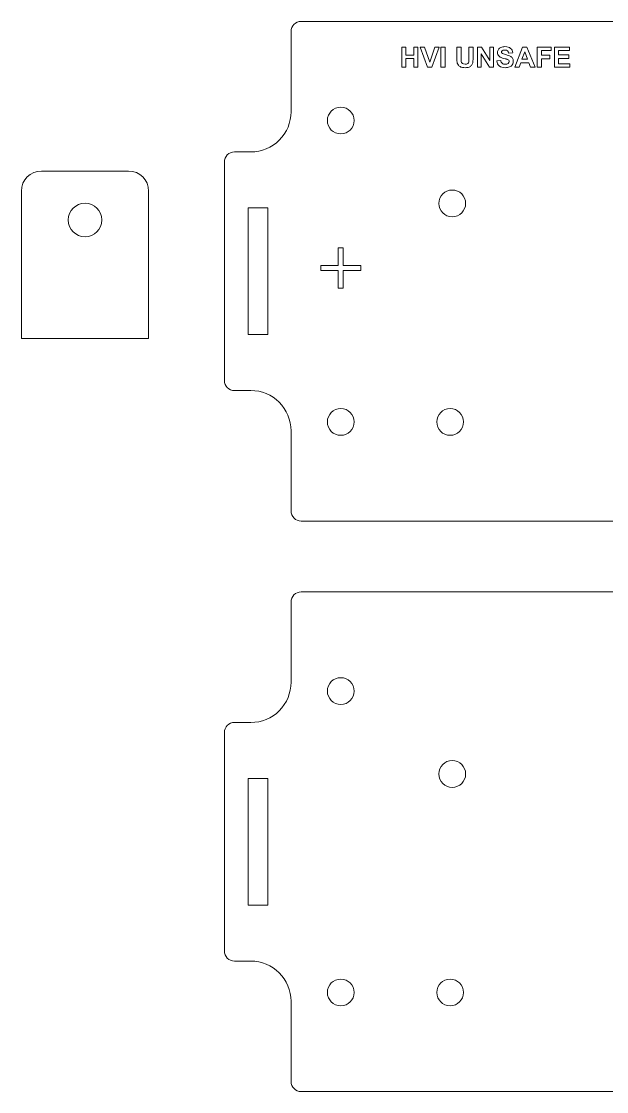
# Model space of a CAD drawing. Header units: millimetres. Extents: x -90 to 86, y -125 to 121.
# Drawn here: x -89.8 to -2.4, y -39.1 to 120.7 of the extents above; entities that cross this region are included whole.
import ezdxf

# ---------------------------------------------------------------- set-up
doc = ezdxf.new("R2010")
doc.units = ezdxf.units.MM
doc.header["$MEASUREMENT"] = 0
doc.layers.add('LED', color=7, linetype='Continuous')

msp = doc.modelspace()

# ---------------------------------------------------------------- linework, layer by layer
at = {"color": 240, "lineweight": 9}
for points, knots in [([(-33.0219, 113.8146), (-33.0219, 113.8146), (-33.0219, 116.8456), (-33.0219, 116.8456), (-33.0219, 116.8456), (-33.0219, 116.8456), (-32.408, 116.8456), (-32.408, 116.8456), (-32.408, 116.8456), (-32.408, 116.8456), (-32.408, 115.6519), (-32.408, 115.6519), (-32.408, 115.6519), (-32.408, 115.6519), (-31.2142, 115.6519), (-31.2142, 115.6519), (-31.2142, 115.6519), (-31.2142, 115.6519), (-31.2142, 116.8456), (-31.2142, 116.8456), (-31.2142, 116.8456), (-31.2142, 116.8456), (-30.6004, 116.8456), (-30.6004, 116.8456), (-30.6004, 116.8456), (-30.6004, 116.8456), (-30.6004, 113.8146), (-30.6004, 113.8146), (-30.6004, 113.8146), (-30.6004, 113.8146), (-31.2142, 113.8146), (-31.2142, 113.8146), (-31.2142, 113.8146), (-31.2142, 113.8146), (-31.2142, 115.1396), (-31.2142, 115.1396), (-31.2142, 115.1396), (-31.2142, 115.1396), (-32.408, 115.1396), (-32.408, 115.1396), (-32.408, 115.1396), (-32.408, 115.1396), (-32.408, 113.8146), (-32.408, 113.8146), (-32.408, 113.8146), (-32.408, 113.8146), (-33.0219, 113.8146), (-33.0219, 113.8146)], [0, 0, 0, 0, 0.07692308, 0.07692308, 0.07692308, 0.07692308, 0.15384615, 0.15384615, 0.15384615, 0.15384615, 0.23076923, 0.23076923, 0.23076923, 0.23076923, 0.30769231, 0.30769231, 0.30769231, 0.30769231, 0.38461538, 0.38461538, 0.38461538, 0.38461538, 0.46153846, 0.46153846, 0.46153846, 0.46153846, 0.53846154, 0.53846154, 0.53846154, 0.53846154, 0.61538462, 0.61538462, 0.61538462, 0.61538462, 0.69230769, 0.69230769, 0.69230769, 0.69230769, 0.76923077, 0.76923077, 0.76923077, 0.76923077, 0.84615385, 0.84615385, 0.84615385, 0.84615385, 1, 1, 1, 1]), ([(-29.1894, 113.8146), (-29.1894, 113.8146), (-30.2738, 116.8456), (-30.2738, 116.8456), (-30.2738, 116.8456), (-30.2738, 116.8456), (-29.6106, 116.8456), (-29.6106, 116.8456), (-29.6106, 116.8456), (-29.6106, 116.8456), (-28.8408, 114.602), (-28.8408, 114.602), (-28.8408, 114.602), (-28.8408, 114.602), (-28.1021, 116.8456), (-28.1021, 116.8456), (-28.1021, 116.8456), (-28.1021, 116.8456), (-27.4502, 116.8456), (-27.4502, 116.8456), (-27.4502, 116.8456), (-27.4502, 116.8456), (-28.5283, 113.8146), (-28.5283, 113.8146), (-28.5283, 113.8146), (-28.5283, 113.8146), (-29.1894, 113.8146), (-29.1894, 113.8146)], [0, 0, 0, 0, 0.125, 0.125, 0.125, 0.125, 0.25, 0.25, 0.25, 0.25, 0.375, 0.375, 0.375, 0.375, 0.5, 0.5, 0.5, 0.5, 0.625, 0.625, 0.625, 0.625, 0.75, 0.75, 0.75, 0.75, 1, 1, 1, 1]), ([(-27.1623, 113.8146), (-27.1623, 113.8146), (-27.1623, 116.8456), (-27.1623, 116.8456), (-27.1623, 116.8456), (-27.1623, 116.8456), (-26.5485, 116.8456), (-26.5485, 116.8456), (-26.5485, 116.8456), (-26.5485, 116.8456), (-26.5485, 113.8146), (-26.5485, 113.8146), (-26.5485, 113.8146), (-26.5485, 113.8146), (-27.1623, 113.8146), (-27.1623, 113.8146)], [0, 0, 0, 0, 0.2, 0.2, 0.2, 0.2, 0.4, 0.4, 0.4, 0.4, 0.6, 0.6, 0.6, 0.6, 1, 1, 1, 1]), ([(-24.7888, 116.8456), (-24.7888, 116.8456), (-24.1749, 116.8456), (-24.1749, 116.8456), (-24.1749, 116.8456), (-24.1749, 116.8456), (-24.1749, 115.2031), (-24.1749, 115.2031), (-24.1749, 115.2031), (-24.1749, 114.9421), (-24.1672, 114.7734), (-24.1524, 114.6965), (-24.1524, 114.6965), (-24.1263, 114.5724), (-24.0649, 114.4722), (-23.9675, 114.3974), (-23.9675, 114.3974), (-23.8694, 114.3219), (-23.7361, 114.2845), (-23.5668, 114.2845), (-23.5668, 114.2845), (-23.3953, 114.2845), (-23.2655, 114.3198), (-23.178, 114.391), (-23.178, 114.391), (-23.0905, 114.4623), (-23.0383, 114.5491), (-23.0207, 114.6528), (-23.0207, 114.6528), (-23.003, 114.7565), (-22.9938, 114.928), (-22.9938, 115.1678), (-22.9938, 115.1678), (-22.9938, 115.1678), (-22.9938, 116.8456), (-22.9938, 116.8456), (-22.9938, 116.8456), (-22.9938, 116.8456), (-22.38, 116.8456), (-22.38, 116.8456), (-22.38, 116.8456), (-22.38, 116.8456), (-22.38, 115.2518), (-22.38, 115.2518), (-22.38, 115.2518), (-22.38, 114.8877), (-22.3962, 114.6302), (-22.4294, 114.4799), (-22.4294, 114.4799), (-22.4626, 114.3297), (-22.5232, 114.2027), (-22.6121, 114.0989), (-22.6121, 114.0989), (-22.7003, 113.9952), (-22.8189, 113.9134), (-22.967, 113.852), (-22.967, 113.852), (-23.1159, 113.7906), (-23.3092, 113.7596), (-23.5484, 113.7596), (-23.5484, 113.7596), (-23.837, 113.7596), (-24.0557, 113.7927), (-24.2046, 113.8598), (-24.2046, 113.8598), (-24.3534, 113.9268), (-24.4713, 114.0136), (-24.5581, 114.1208), (-24.5581, 114.1208), (-24.6448, 114.2281), (-24.7013, 114.3395), (-24.7288, 114.4574), (-24.7288, 114.4574), (-24.769, 114.6309), (-24.7888, 114.8877), (-24.7888, 115.2271), (-24.7888, 115.2271), (-24.7888, 115.2271), (-24.7888, 116.8456), (-24.7888, 116.8456)], [0, 0, 0, 0, 0.04761905, 0.04761905, 0.04761905, 0.04761905, 0.0952381, 0.0952381, 0.0952381, 0.0952381, 0.14285714, 0.14285714, 0.14285714, 0.14285714, 0.19047619, 0.19047619, 0.19047619, 0.19047619, 0.23809524, 0.23809524, 0.23809524, 0.23809524, 0.28571429, 0.28571429, 0.28571429, 0.28571429, 0.33333333, 0.33333333, 0.33333333, 0.33333333, 0.38095238, 0.38095238, 0.38095238, 0.38095238, 0.42857143, 0.42857143, 0.42857143, 0.42857143, 0.47619048, 0.47619048, 0.47619048, 0.47619048, 0.52380952, 0.52380952, 0.52380952, 0.52380952, 0.57142857, 0.57142857, 0.57142857, 0.57142857, 0.61904762, 0.61904762, 0.61904762, 0.61904762, 0.66666667, 0.66666667, 0.66666667, 0.66666667, 0.71428571, 0.71428571, 0.71428571, 0.71428571, 0.76190476, 0.76190476, 0.76190476, 0.76190476, 0.80952381, 0.80952381, 0.80952381, 0.80952381, 0.85714286, 0.85714286, 0.85714286, 0.85714286, 0.9047619, 0.9047619, 0.9047619, 0.9047619, 1, 1, 1, 1]), ([(-21.7317, 113.8146), (-21.7317, 113.8146), (-21.7317, 116.8456), (-21.7317, 116.8456), (-21.7317, 116.8456), (-21.7317, 116.8456), (-21.1376, 116.8456), (-21.1376, 116.8456), (-21.1376, 116.8456), (-21.1376, 116.8456), (-19.8902, 114.8144), (-19.8902, 114.8144), (-19.8902, 114.8144), (-19.8902, 114.8144), (-19.8902, 116.8456), (-19.8902, 116.8456), (-19.8902, 116.8456), (-19.8902, 116.8456), (-19.3229, 116.8456), (-19.3229, 116.8456), (-19.3229, 116.8456), (-19.3229, 116.8456), (-19.3229, 113.8146), (-19.3229, 113.8146), (-19.3229, 113.8146), (-19.3229, 113.8146), (-19.936, 113.8146), (-19.936, 113.8146), (-19.936, 113.8146), (-19.936, 113.8146), (-21.1644, 115.8071), (-21.1644, 115.8071), (-21.1644, 115.8071), (-21.1644, 115.8071), (-21.1644, 113.8146), (-21.1644, 113.8146), (-21.1644, 113.8146), (-21.1644, 113.8146), (-21.7317, 113.8146), (-21.7317, 113.8146)], [0, 0, 0, 0, 0.09090909, 0.09090909, 0.09090909, 0.09090909, 0.18181818, 0.18181818, 0.18181818, 0.18181818, 0.27272727, 0.27272727, 0.27272727, 0.27272727, 0.36363636, 0.36363636, 0.36363636, 0.36363636, 0.45454545, 0.45454545, 0.45454545, 0.45454545, 0.54545455, 0.54545455, 0.54545455, 0.54545455, 0.63636364, 0.63636364, 0.63636364, 0.63636364, 0.72727273, 0.72727273, 0.72727273, 0.72727273, 0.81818182, 0.81818182, 0.81818182, 0.81818182, 1, 1, 1, 1]), ([(-18.8354, 114.7967), (-18.8354, 114.7967), (-18.2385, 114.856), (-18.2385, 114.856), (-18.2385, 114.856), (-18.2026, 114.6563), (-18.1306, 114.5103), (-18.0212, 114.4164), (-18.0212, 114.4164), (-17.9119, 114.3226), (-17.7644, 114.276), (-17.5788, 114.276), (-17.5788, 114.276), (-17.3827, 114.276), (-17.2345, 114.3177), (-17.1351, 114.4009), (-17.1351, 114.4009), (-17.0356, 114.4842), (-16.9855, 114.5815), (-16.9855, 114.693), (-16.9855, 114.693), (-16.9855, 114.765), (-17.0066, 114.8257), (-17.0483, 114.8765), (-17.0483, 114.8765), (-17.0899, 114.9265), (-17.1633, 114.9703), (-17.2677, 115.007), (-17.2677, 115.007), (-17.339, 115.0324), (-17.5012, 115.0761), (-17.7552, 115.1396), (-17.7552, 115.1396), (-18.0819, 115.2215), (-18.3112, 115.3217), (-18.4431, 115.4409), (-18.4431, 115.4409), (-18.6287, 115.6081), (-18.7211, 115.812), (-18.7211, 116.0526), (-18.7211, 116.0526), (-18.7211, 116.2071), (-18.6774, 116.3525), (-18.5906, 116.4872), (-18.5906, 116.4872), (-18.5031, 116.622), (-18.3775, 116.7243), (-18.2131, 116.7948), (-18.2131, 116.7948), (-18.0487, 116.8654), (-17.8512, 116.9007), (-17.6184, 116.9007), (-17.6184, 116.9007), (-17.2395, 116.9007), (-16.9537, 116.8167), (-16.7625, 116.6481), (-16.7625, 116.6481), (-16.5706, 116.4795), (-16.4704, 116.2551), (-16.4606, 115.9736), (-16.4606, 115.9736), (-16.4606, 115.9736), (-17.0744, 115.9524), (-17.0744, 115.9524), (-17.0744, 115.9524), (-17.1005, 116.109), (-17.1562, 116.2212), (-17.2416, 116.2897), (-17.2416, 116.2897), (-17.327, 116.3581), (-17.4554, 116.3927), (-17.6261, 116.3927), (-17.6261, 116.3927), (-17.8025, 116.3927), (-17.9408, 116.356), (-18.0403, 116.2826), (-18.0403, 116.2826), (-18.1045, 116.2353), (-18.1369, 116.1725), (-18.1369, 116.0935), (-18.1369, 116.0935), (-18.1369, 116.0216), (-18.1066, 115.9602), (-18.0459, 115.9094), (-18.0459, 115.9094), (-17.969, 115.8438), (-17.782, 115.776), (-17.485, 115.7055), (-17.485, 115.7055), (-17.188, 115.6356), (-16.9685, 115.5622), (-16.8267, 115.4875), (-16.8267, 115.4875), (-16.6842, 115.412), (-16.5727, 115.3097), (-16.4923, 115.1791), (-16.4923, 115.1791), (-16.4119, 115.0486), (-16.3717, 114.8877), (-16.3717, 114.6965), (-16.3717, 114.6965), (-16.3717, 114.523), (-16.4196, 114.36), (-16.5163, 114.2083), (-16.5163, 114.2083), (-16.613, 114.0566), (-16.7491, 113.9437), (-16.9255, 113.8703), (-16.9255, 113.8703), (-17.1019, 113.7963), (-17.322, 113.7596), (-17.5852, 113.7596), (-17.5852, 113.7596), (-17.9683, 113.7596), (-18.2625, 113.8478), (-18.4678, 114.0249), (-18.4678, 114.0249), (-18.6732, 114.2012), (-18.7952, 114.4588), (-18.8354, 114.7967)], [0, 0, 0, 0, 0.03225806, 0.03225806, 0.03225806, 0.03225806, 0.06451613, 0.06451613, 0.06451613, 0.06451613, 0.09677419, 0.09677419, 0.09677419, 0.09677419, 0.12903226, 0.12903226, 0.12903226, 0.12903226, 0.16129032, 0.16129032, 0.16129032, 0.16129032, 0.19354839, 0.19354839, 0.19354839, 0.19354839, 0.22580645, 0.22580645, 0.22580645, 0.22580645, 0.25806452, 0.25806452, 0.25806452, 0.25806452, 0.29032258, 0.29032258, 0.29032258, 0.29032258, 0.32258065, 0.32258065, 0.32258065, 0.32258065, 0.35483871, 0.35483871, 0.35483871, 0.35483871, 0.38709677, 0.38709677, 0.38709677, 0.38709677, 0.41935484, 0.41935484, 0.41935484, 0.41935484, 0.4516129, 0.4516129, 0.4516129, 0.4516129, 0.48387097, 0.48387097, 0.48387097, 0.48387097, 0.51612903, 0.51612903, 0.51612903, 0.51612903, 0.5483871, 0.5483871, 0.5483871, 0.5483871, 0.58064516, 0.58064516, 0.58064516, 0.58064516, 0.61290323, 0.61290323, 0.61290323, 0.61290323, 0.64516129, 0.64516129, 0.64516129, 0.64516129, 0.67741935, 0.67741935, 0.67741935, 0.67741935, 0.70967742, 0.70967742, 0.70967742, 0.70967742, 0.74193548, 0.74193548, 0.74193548, 0.74193548, 0.77419355, 0.77419355, 0.77419355, 0.77419355, 0.80645161, 0.80645161, 0.80645161, 0.80645161, 0.83870968, 0.83870968, 0.83870968, 0.83870968, 0.87096774, 0.87096774, 0.87096774, 0.87096774, 0.90322581, 0.90322581, 0.90322581, 0.90322581, 0.93548387, 0.93548387, 0.93548387, 0.93548387, 1, 1, 1, 1]), ([(-13.1205, 113.8146), (-13.1205, 113.8146), (-13.7816, 113.8146), (-13.7816, 113.8146), (-13.7816, 113.8146), (-13.7816, 113.8146), (-14.0433, 114.5046), (-14.0433, 114.5046), (-14.0433, 114.5046), (-14.0433, 114.5046), (-15.259, 114.5046), (-15.259, 114.5046), (-15.259, 114.5046), (-15.259, 114.5046), (-15.5109, 113.8146), (-15.5109, 113.8146), (-15.5109, 113.8146), (-15.5109, 113.8146), (-16.16, 113.8146), (-16.16, 113.8146), (-16.16, 113.8146), (-16.16, 113.8146), (-14.9831, 116.8456), (-14.9831, 116.8456), (-14.9831, 116.8456), (-14.9831, 116.8456), (-14.3347, 116.8456), (-14.3347, 116.8456), (-14.3347, 116.8456), (-14.3347, 116.8456), (-13.1205, 113.8146), (-13.1205, 113.8146)], [0, 0, 0, 0, 0.11111111, 0.11111111, 0.11111111, 0.11111111, 0.22222222, 0.22222222, 0.22222222, 0.22222222, 0.33333333, 0.33333333, 0.33333333, 0.33333333, 0.44444444, 0.44444444, 0.44444444, 0.44444444, 0.55555556, 0.55555556, 0.55555556, 0.55555556, 0.66666667, 0.66666667, 0.66666667, 0.66666667, 0.77777778, 0.77777778, 0.77777778, 0.77777778, 1, 1, 1, 1]), ([(-12.7939, 113.8146), (-12.7939, 113.8146), (-12.7939, 116.8456), (-12.7939, 116.8456), (-12.7939, 116.8456), (-12.7939, 116.8456), (-10.7111, 116.8456), (-10.7111, 116.8456), (-10.7111, 116.8456), (-10.7111, 116.8456), (-10.7111, 116.3334), (-10.7111, 116.3334), (-10.7111, 116.3334), (-10.7111, 116.3334), (-12.18, 116.3334), (-12.18, 116.3334), (-12.18, 116.3334), (-12.18, 116.3334), (-12.18, 115.6138), (-12.18, 115.6138), (-12.18, 115.6138), (-12.18, 115.6138), (-10.9101, 115.6138), (-10.9101, 115.6138), (-10.9101, 115.6138), (-10.9101, 115.6138), (-10.9101, 115.1015), (-10.9101, 115.1015), (-10.9101, 115.1015), (-10.9101, 115.1015), (-12.18, 115.1015), (-12.18, 115.1015), (-12.18, 115.1015), (-12.18, 115.1015), (-12.18, 113.8146), (-12.18, 113.8146), (-12.18, 113.8146), (-12.18, 113.8146), (-12.7939, 113.8146), (-12.7939, 113.8146)], [0, 0, 0, 0, 0.09090909, 0.09090909, 0.09090909, 0.09090909, 0.18181818, 0.18181818, 0.18181818, 0.18181818, 0.27272727, 0.27272727, 0.27272727, 0.27272727, 0.36363636, 0.36363636, 0.36363636, 0.36363636, 0.45454545, 0.45454545, 0.45454545, 0.45454545, 0.54545455, 0.54545455, 0.54545455, 0.54545455, 0.63636364, 0.63636364, 0.63636364, 0.63636364, 0.72727273, 0.72727273, 0.72727273, 0.72727273, 0.81818182, 0.81818182, 0.81818182, 0.81818182, 1, 1, 1, 1]), ([(-10.2081, 113.8146), (-10.2081, 113.8146), (-10.2081, 116.8456), (-10.2081, 116.8456), (-10.2081, 116.8456), (-10.2081, 116.8456), (-7.9644, 116.8456), (-7.9644, 116.8456), (-7.9644, 116.8456), (-7.9644, 116.8456), (-7.9644, 116.3334), (-7.9644, 116.3334), (-7.9644, 116.3334), (-7.9644, 116.3334), (-9.5942, 116.3334), (-9.5942, 116.3334), (-9.5942, 116.3334), (-9.5942, 116.3334), (-9.5942, 115.6603), (-9.5942, 115.6603), (-9.5942, 115.6603), (-9.5942, 115.6603), (-8.0787, 115.6603), (-8.0787, 115.6603), (-8.0787, 115.6603), (-8.0787, 115.6603), (-8.0787, 115.1481), (-8.0787, 115.1481), (-8.0787, 115.1481), (-8.0787, 115.1481), (-9.5942, 115.1481), (-9.5942, 115.1481), (-9.5942, 115.1481), (-9.5942, 115.1481), (-9.5942, 114.3268), (-9.5942, 114.3268), (-9.5942, 114.3268), (-9.5942, 114.3268), (-7.9052, 114.3268), (-7.9052, 114.3268), (-7.9052, 114.3268), (-7.9052, 114.3268), (-7.9052, 113.8146), (-7.9052, 113.8146), (-7.9052, 113.8146), (-7.9052, 113.8146), (-10.2081, 113.8146), (-10.2081, 113.8146)], [0, 0, 0, 0, 0.07692308, 0.07692308, 0.07692308, 0.07692308, 0.15384615, 0.15384615, 0.15384615, 0.15384615, 0.23076923, 0.23076923, 0.23076923, 0.23076923, 0.30769231, 0.30769231, 0.30769231, 0.30769231, 0.38461538, 0.38461538, 0.38461538, 0.38461538, 0.46153846, 0.46153846, 0.46153846, 0.46153846, 0.53846154, 0.53846154, 0.53846154, 0.53846154, 0.61538462, 0.61538462, 0.61538462, 0.61538462, 0.69230769, 0.69230769, 0.69230769, 0.69230769, 0.76923077, 0.76923077, 0.76923077, 0.76923077, 0.84615385, 0.84615385, 0.84615385, 0.84615385, 1, 1, 1, 1]), ([(-14.2423, 115.0169), (-14.2423, 115.0169), (-14.6635, 116.1387), (-14.6635, 116.1387), (-14.6635, 116.1387), (-14.6635, 116.1387), (-15.0727, 115.0169), (-15.0727, 115.0169), (-15.0727, 115.0169), (-15.0727, 115.0169), (-14.2423, 115.0169), (-14.2423, 115.0169)], [0, 0, 0, 0, 0.25, 0.25, 0.25, 0.25, 0.5, 0.5, 0.5, 0.5, 1, 1, 1, 1]), ([(-42.4987, 86.8608), (-42.4987, 86.8608), (-41.7487, 86.8608), (-41.7487, 86.8608), (-41.7487, 86.8608), (-41.7487, 86.8608), (-41.7487, 84.2359), (-41.7487, 84.2359), (-41.7487, 84.2359), (-41.7487, 84.2359), (-39.1236, 84.2359), (-39.1236, 84.2359), (-39.1236, 84.2359), (-39.1236, 84.2359), (-39.1236, 83.4859), (-39.1236, 83.4859), (-39.1236, 83.4859), (-39.1236, 83.4859), (-41.7487, 83.4859), (-41.7487, 83.4859), (-41.7487, 83.4859), (-41.7487, 83.4859), (-41.7487, 80.8608), (-41.7487, 80.8608), (-41.7487, 80.8608), (-41.7487, 80.8608), (-42.4987, 80.8608), (-42.4987, 80.8608), (-42.4987, 80.8608), (-42.4987, 80.8608), (-42.4987, 83.4859), (-42.4987, 83.4859), (-42.4987, 83.4859), (-42.4987, 83.4859), (-45.1236, 83.4859), (-45.1236, 83.4859), (-45.1236, 83.4859), (-45.1236, 83.4859), (-45.1236, 84.2359), (-45.1236, 84.2359), (-45.1236, 84.2359), (-45.1236, 84.2359), (-42.4987, 84.2359), (-42.4987, 84.2359), (-42.4987, 84.2359), (-42.4987, 84.2359), (-42.4987, 86.8608), (-42.4987, 86.8608)], [0, 0, 0, 0, 0.07692308, 0.07692308, 0.07692308, 0.07692308, 0.15384615, 0.15384615, 0.15384615, 0.15384615, 0.23076923, 0.23076923, 0.23076923, 0.23076923, 0.30769231, 0.30769231, 0.30769231, 0.30769231, 0.38461538, 0.38461538, 0.38461538, 0.38461538, 0.46153846, 0.46153846, 0.46153846, 0.46153846, 0.53846154, 0.53846154, 0.53846154, 0.53846154, 0.61538462, 0.61538462, 0.61538462, 0.61538462, 0.69230769, 0.69230769, 0.69230769, 0.69230769, 0.76923077, 0.76923077, 0.76923077, 0.76923077, 0.84615385, 0.84615385, 0.84615385, 0.84615385, 1, 1, 1, 1])]:
    msp.add_open_spline(points, degree=3, knots=knots, dxfattribs=at)
at = {"layer": 'LED', "color": 250, "lineweight": 9}
for centre, major_axis in [((-42.1237, 105.8708), (0, 2)), ((-25.487, 93.4924), (0, 2)), ((-80.3111, 91.0202), (0, 2.5)), ((-42.1237, 60.8708), (0, 2)), ((-25.7968, 60.8708), (0, 2)), ((-42.1237, 20.6875), (0, 2)), ((-25.487, 8.3091), (0, 2)), ((-42.1237, -24.3125), (0, 2)), ((-25.7968, -24.3125), (0, 2))]:
    msp.add_ellipse(centre, major_axis=major_axis, ratio=1, dxfattribs=at)
for points, knots in [([(-49.5489, 119.1708), (-49.5489, 119.1708), (-49.5489, 107.1833), (-49.5489, 107.1833), (-49.5489, 107.1833), (-49.5479, 105.593), (-50.1787, 104.0675), (-51.3025, 102.9423), (-51.3025, 102.9423), (-52.4263, 101.817), (-53.9586, 101.1843), (-55.5489, 101.1833), (-55.5489, 101.1833), (-55.5489, 101.1833), (-58.0114, 101.1833), (-58.0114, 101.1833), (-58.0114, 101.1833), (-58.4095, 101.1831), (-58.7912, 101.0247), (-59.0725, 100.743), (-59.0725, 100.743), (-59.3538, 100.4614), (-59.5117, 100.0814), (-59.5114, 99.6833), (-59.5114, 99.6833), (-59.5114, 99.6833), (-59.5114, 67.0583), (-59.5114, 67.0583), (-59.5114, 67.0583), (-59.5112, 66.6603), (-59.3528, 66.2786), (-59.0711, 65.9973), (-59.0711, 65.9973), (-58.7895, 65.716), (-58.4095, 65.5581), (-58.0114, 65.5583), (-58.0114, 65.5583), (-58.0114, 65.5583), (-55.5489, 65.5583), (-55.5489, 65.5583), (-55.5489, 65.5583), (-53.9586, 65.5593), (-52.4331, 64.9286), (-51.3079, 63.8048), (-51.3079, 63.8048), (-50.1826, 62.681), (-49.5499, 61.1486), (-49.5489, 59.5583), (-49.5489, 59.5583), (-49.5489, 59.5583), (-49.5489, 47.5708), (-49.5489, 47.5708), (-49.5489, 47.5708), (-49.5487, 47.1728), (-49.3903, 46.7911), (-49.1086, 46.5098), (-49.1086, 46.5098), (-48.827, 46.2285), (-48.447, 46.0706), (-48.0489, 46.0708), (-48.0489, 46.0708), (-48.0489, 46.0708), (73.4761, 46.0708), (73.4761, 46.0708), (73.4761, 46.0708), (73.8741, 46.0711), (74.2558, 46.2295), (74.5371, 46.5111), (74.5371, 46.5111), (74.8184, 46.7928), (74.9763, 47.1728), (74.9761, 47.5708), (74.9761, 47.5708), (74.9761, 47.5708), (74.9761, 59.5583), (74.9761, 59.5583), (74.9761, 59.5583), (74.9751, 61.1486), (75.6058, 62.6742), (76.7296, 63.7994), (76.7296, 63.7994), (77.8534, 64.9246), (79.3858, 65.5573), (80.9761, 65.5583), (80.9761, 65.5583), (80.9761, 65.5583), (83.4386, 65.5583), (83.4386, 65.5583), (83.4386, 65.5583), (83.8366, 65.5586), (84.2183, 65.717), (84.4996, 65.9986), (84.4996, 65.9986), (84.7809, 66.2803), (84.9388, 66.6603), (84.9386, 67.0583), (84.9386, 67.0583), (84.9386, 67.0583), (84.9386, 99.6833), (84.9386, 99.6833), (84.9386, 99.6833), (84.9383, 100.0814), (84.7799, 100.4631), (84.4983, 100.7444), (84.4983, 100.7444), (84.2166, 101.0257), (83.8366, 101.1836), (83.4386, 101.1833), (83.4386, 101.1833), (83.4386, 101.1833), (80.9761, 101.1833), (80.9761, 101.1833), (80.9761, 101.1833), (79.3858, 101.1823), (77.8602, 101.8131), (76.735, 102.9369), (76.735, 102.9369), (75.6098, 104.0607), (74.9771, 105.593), (74.9761, 107.1833), (74.9761, 107.1833), (74.9761, 107.1833), (74.9761, 119.1708), (74.9761, 119.1708), (74.9761, 119.1708), (74.9758, 119.5689), (74.8174, 119.9506), (74.5358, 120.2319), (74.5358, 120.2319), (74.2541, 120.5132), (73.8741, 120.6711), (73.4761, 120.6708), (73.4761, 120.6708), (73.4761, 120.6708), (-48.0489, 120.6708), (-48.0489, 120.6708), (-48.0489, 120.6708), (-48.447, 120.6706), (-48.8287, 120.5122), (-49.11, 120.2305), (-49.11, 120.2305), (-49.3913, 119.9489), (-49.5492, 119.5689), (-49.5489, 119.1708)], [0, 0, 0, 0, 0.02702703, 0.02702703, 0.02702703, 0.02702703, 0.05405405, 0.05405405, 0.05405405, 0.05405405, 0.08108108, 0.08108108, 0.08108108, 0.08108108, 0.10810811, 0.10810811, 0.10810811, 0.10810811, 0.13513514, 0.13513514, 0.13513514, 0.13513514, 0.16216216, 0.16216216, 0.16216216, 0.16216216, 0.18918919, 0.18918919, 0.18918919, 0.18918919, 0.21621622, 0.21621622, 0.21621622, 0.21621622, 0.24324324, 0.24324324, 0.24324324, 0.24324324, 0.27027027, 0.27027027, 0.27027027, 0.27027027, 0.2972973, 0.2972973, 0.2972973, 0.2972973, 0.32432432, 0.32432432, 0.32432432, 0.32432432, 0.35135135, 0.35135135, 0.35135135, 0.35135135, 0.37837838, 0.37837838, 0.37837838, 0.37837838, 0.40540541, 0.40540541, 0.40540541, 0.40540541, 0.43243243, 0.43243243, 0.43243243, 0.43243243, 0.45945946, 0.45945946, 0.45945946, 0.45945946, 0.48648649, 0.48648649, 0.48648649, 0.48648649, 0.51351351, 0.51351351, 0.51351351, 0.51351351, 0.54054054, 0.54054054, 0.54054054, 0.54054054, 0.56756757, 0.56756757, 0.56756757, 0.56756757, 0.59459459, 0.59459459, 0.59459459, 0.59459459, 0.62162162, 0.62162162, 0.62162162, 0.62162162, 0.64864865, 0.64864865, 0.64864865, 0.64864865, 0.67567568, 0.67567568, 0.67567568, 0.67567568, 0.7027027, 0.7027027, 0.7027027, 0.7027027, 0.72972973, 0.72972973, 0.72972973, 0.72972973, 0.75675676, 0.75675676, 0.75675676, 0.75675676, 0.78378378, 0.78378378, 0.78378378, 0.78378378, 0.81081081, 0.81081081, 0.81081081, 0.81081081, 0.83783784, 0.83783784, 0.83783784, 0.83783784, 0.86486486, 0.86486486, 0.86486486, 0.86486486, 0.89189189, 0.89189189, 0.89189189, 0.89189189, 0.91891892, 0.91891892, 0.91891892, 0.91891892, 0.94594595, 0.94594595, 0.94594595, 0.94594595, 1, 1, 1, 1]), ([(-89.8111, 73.3344), (-89.8111, 73.3344), (-70.8111, 73.3344), (-70.8111, 73.3344), (-70.8111, 73.3344), (-70.8111, 73.3344), (-70.8111, 95.3344), (-70.8111, 95.3344), (-70.8111, 95.3344), (-70.8111, 96.9843), (-72.1611, 98.3343), (-73.8111, 98.3343), (-73.8111, 98.3343), (-73.8111, 98.3343), (-86.8111, 98.3343), (-86.8111, 98.3343), (-86.8111, 98.3343), (-88.4611, 98.3343), (-89.8111, 96.9843), (-89.8111, 95.3344), (-89.8111, 95.3344), (-89.8111, 95.3344), (-89.8111, 73.3344), (-89.8111, 73.3344)], [0, 0, 0, 0, 0.14285714, 0.14285714, 0.14285714, 0.14285714, 0.28571429, 0.28571429, 0.28571429, 0.28571429, 0.42857143, 0.42857143, 0.42857143, 0.42857143, 0.57142857, 0.57142857, 0.57142857, 0.57142857, 0.71428571, 0.71428571, 0.71428571, 0.71428571, 1, 1, 1, 1]), ([(-53.0396, 73.9208), (-53.0396, 73.9208), (-55.9396, 73.9208), (-55.9396, 73.9208), (-55.9396, 73.9208), (-55.9396, 73.9208), (-55.9396, 92.8208), (-55.9396, 92.8208), (-55.9396, 92.8208), (-55.9396, 92.8208), (-53.0396, 92.8208), (-53.0396, 92.8208), (-53.0396, 92.8208), (-53.0396, 92.8208), (-53.0396, 73.9208), (-53.0396, 73.9208)], [0, 0, 0, 0, 0.2, 0.2, 0.2, 0.2, 0.4, 0.4, 0.4, 0.4, 0.6, 0.6, 0.6, 0.6, 1, 1, 1, 1]), ([(-49.5489, 33.9875), (-49.5489, 33.9875), (-49.5489, 22), (-49.5489, 22), (-49.5489, 22), (-49.5479, 20.4097), (-50.1787, 18.8842), (-51.3025, 17.759), (-51.3025, 17.759), (-52.4263, 16.6337), (-53.9586, 16.001), (-55.5489, 16), (-55.5489, 16), (-55.5489, 16), (-58.0114, 16), (-58.0114, 16), (-58.0114, 16), (-58.4095, 15.9998), (-58.7912, 15.8414), (-59.0725, 15.5597), (-59.0725, 15.5597), (-59.3538, 15.2781), (-59.5117, 14.8981), (-59.5114, 14.5), (-59.5114, 14.5), (-59.5114, 14.5), (-59.5114, -18.125), (-59.5114, -18.125), (-59.5114, -18.125), (-59.5112, -18.523), (-59.3528, -18.9047), (-59.0711, -19.186), (-59.0711, -19.186), (-58.7895, -19.4673), (-58.4095, -19.6252), (-58.0114, -19.625), (-58.0114, -19.625), (-58.0114, -19.625), (-55.5489, -19.625), (-55.5489, -19.625), (-55.5489, -19.625), (-53.9586, -19.624), (-52.4331, -20.2547), (-51.3079, -21.3785), (-51.3079, -21.3785), (-50.1826, -22.5023), (-49.5499, -24.0347), (-49.5489, -25.625), (-49.5489, -25.625), (-49.5489, -25.625), (-49.5489, -37.6125), (-49.5489, -37.6125), (-49.5489, -37.6125), (-49.5487, -38.0105), (-49.3903, -38.3922), (-49.1086, -38.6735), (-49.1086, -38.6735), (-48.827, -38.9548), (-48.447, -39.1127), (-48.0489, -39.1125), (-48.0489, -39.1125), (-48.0489, -39.1125), (73.4761, -39.1125), (73.4761, -39.1125), (73.4761, -39.1125), (73.8741, -39.1122), (74.2558, -38.9538), (74.5371, -38.6722), (74.5371, -38.6722), (74.8184, -38.3905), (74.9763, -38.0105), (74.9761, -37.6125), (74.9761, -37.6125), (74.9761, -37.6125), (74.9761, -25.625), (74.9761, -25.625), (74.9761, -25.625), (74.9751, -24.0347), (75.6058, -22.5091), (76.7296, -21.3839), (76.7296, -21.3839), (77.8534, -20.2587), (79.3858, -19.626), (80.9761, -19.625), (80.9761, -19.625), (80.9761, -19.625), (83.4386, -19.625), (83.4386, -19.625), (83.4386, -19.625), (83.8366, -19.6247), (84.2183, -19.4663), (84.4996, -19.1847), (84.4996, -19.1847), (84.7809, -18.903), (84.9388, -18.523), (84.9386, -18.125), (84.9386, -18.125), (84.9386, -18.125), (84.9386, 14.5), (84.9386, 14.5), (84.9386, 14.5), (84.9383, 14.8981), (84.7799, 15.2798), (84.4983, 15.5611), (84.4983, 15.5611), (84.2166, 15.8424), (83.8366, 16.0003), (83.4386, 16), (83.4386, 16), (83.4386, 16), (80.9761, 16), (80.9761, 16), (80.9761, 16), (79.3858, 15.999), (77.8602, 16.6298), (76.735, 17.7536), (76.735, 17.7536), (75.6098, 18.8774), (74.9771, 20.4097), (74.9761, 22), (74.9761, 22), (74.9761, 22), (74.9761, 33.9875), (74.9761, 33.9875), (74.9761, 33.9875), (74.9758, 34.3856), (74.8174, 34.7673), (74.5358, 35.0486), (74.5358, 35.0486), (74.2541, 35.3299), (73.8741, 35.4878), (73.4761, 35.4875), (73.4761, 35.4875), (73.4761, 35.4875), (-48.0489, 35.4875), (-48.0489, 35.4875), (-48.0489, 35.4875), (-48.447, 35.4873), (-48.8287, 35.3289), (-49.11, 35.0472), (-49.11, 35.0472), (-49.3913, 34.7656), (-49.5492, 34.3856), (-49.5489, 33.9875)], [0, 0, 0, 0, 0.02702703, 0.02702703, 0.02702703, 0.02702703, 0.05405405, 0.05405405, 0.05405405, 0.05405405, 0.08108108, 0.08108108, 0.08108108, 0.08108108, 0.10810811, 0.10810811, 0.10810811, 0.10810811, 0.13513514, 0.13513514, 0.13513514, 0.13513514, 0.16216216, 0.16216216, 0.16216216, 0.16216216, 0.18918919, 0.18918919, 0.18918919, 0.18918919, 0.21621622, 0.21621622, 0.21621622, 0.21621622, 0.24324324, 0.24324324, 0.24324324, 0.24324324, 0.27027027, 0.27027027, 0.27027027, 0.27027027, 0.2972973, 0.2972973, 0.2972973, 0.2972973, 0.32432432, 0.32432432, 0.32432432, 0.32432432, 0.35135135, 0.35135135, 0.35135135, 0.35135135, 0.37837838, 0.37837838, 0.37837838, 0.37837838, 0.40540541, 0.40540541, 0.40540541, 0.40540541, 0.43243243, 0.43243243, 0.43243243, 0.43243243, 0.45945946, 0.45945946, 0.45945946, 0.45945946, 0.48648649, 0.48648649, 0.48648649, 0.48648649, 0.51351351, 0.51351351, 0.51351351, 0.51351351, 0.54054054, 0.54054054, 0.54054054, 0.54054054, 0.56756757, 0.56756757, 0.56756757, 0.56756757, 0.59459459, 0.59459459, 0.59459459, 0.59459459, 0.62162162, 0.62162162, 0.62162162, 0.62162162, 0.64864865, 0.64864865, 0.64864865, 0.64864865, 0.67567568, 0.67567568, 0.67567568, 0.67567568, 0.7027027, 0.7027027, 0.7027027, 0.7027027, 0.72972973, 0.72972973, 0.72972973, 0.72972973, 0.75675676, 0.75675676, 0.75675676, 0.75675676, 0.78378378, 0.78378378, 0.78378378, 0.78378378, 0.81081081, 0.81081081, 0.81081081, 0.81081081, 0.83783784, 0.83783784, 0.83783784, 0.83783784, 0.86486486, 0.86486486, 0.86486486, 0.86486486, 0.89189189, 0.89189189, 0.89189189, 0.89189189, 0.91891892, 0.91891892, 0.91891892, 0.91891892, 0.94594595, 0.94594595, 0.94594595, 0.94594595, 1, 1, 1, 1]), ([(-53.0396, -11.2625), (-53.0396, -11.2625), (-55.9396, -11.2625), (-55.9396, -11.2625), (-55.9396, -11.2625), (-55.9396, -11.2625), (-55.9396, 7.6375), (-55.9396, 7.6375), (-55.9396, 7.6375), (-55.9396, 7.6375), (-53.0396, 7.6375), (-53.0396, 7.6375), (-53.0396, 7.6375), (-53.0396, 7.6375), (-53.0396, -11.2625), (-53.0396, -11.2625)], [0, 0, 0, 0, 0.2, 0.2, 0.2, 0.2, 0.4, 0.4, 0.4, 0.4, 0.6, 0.6, 0.6, 0.6, 1, 1, 1, 1])]:
    msp.add_open_spline(points, degree=3, knots=knots, dxfattribs=at)

doc.saveas('drawing.dxf')
